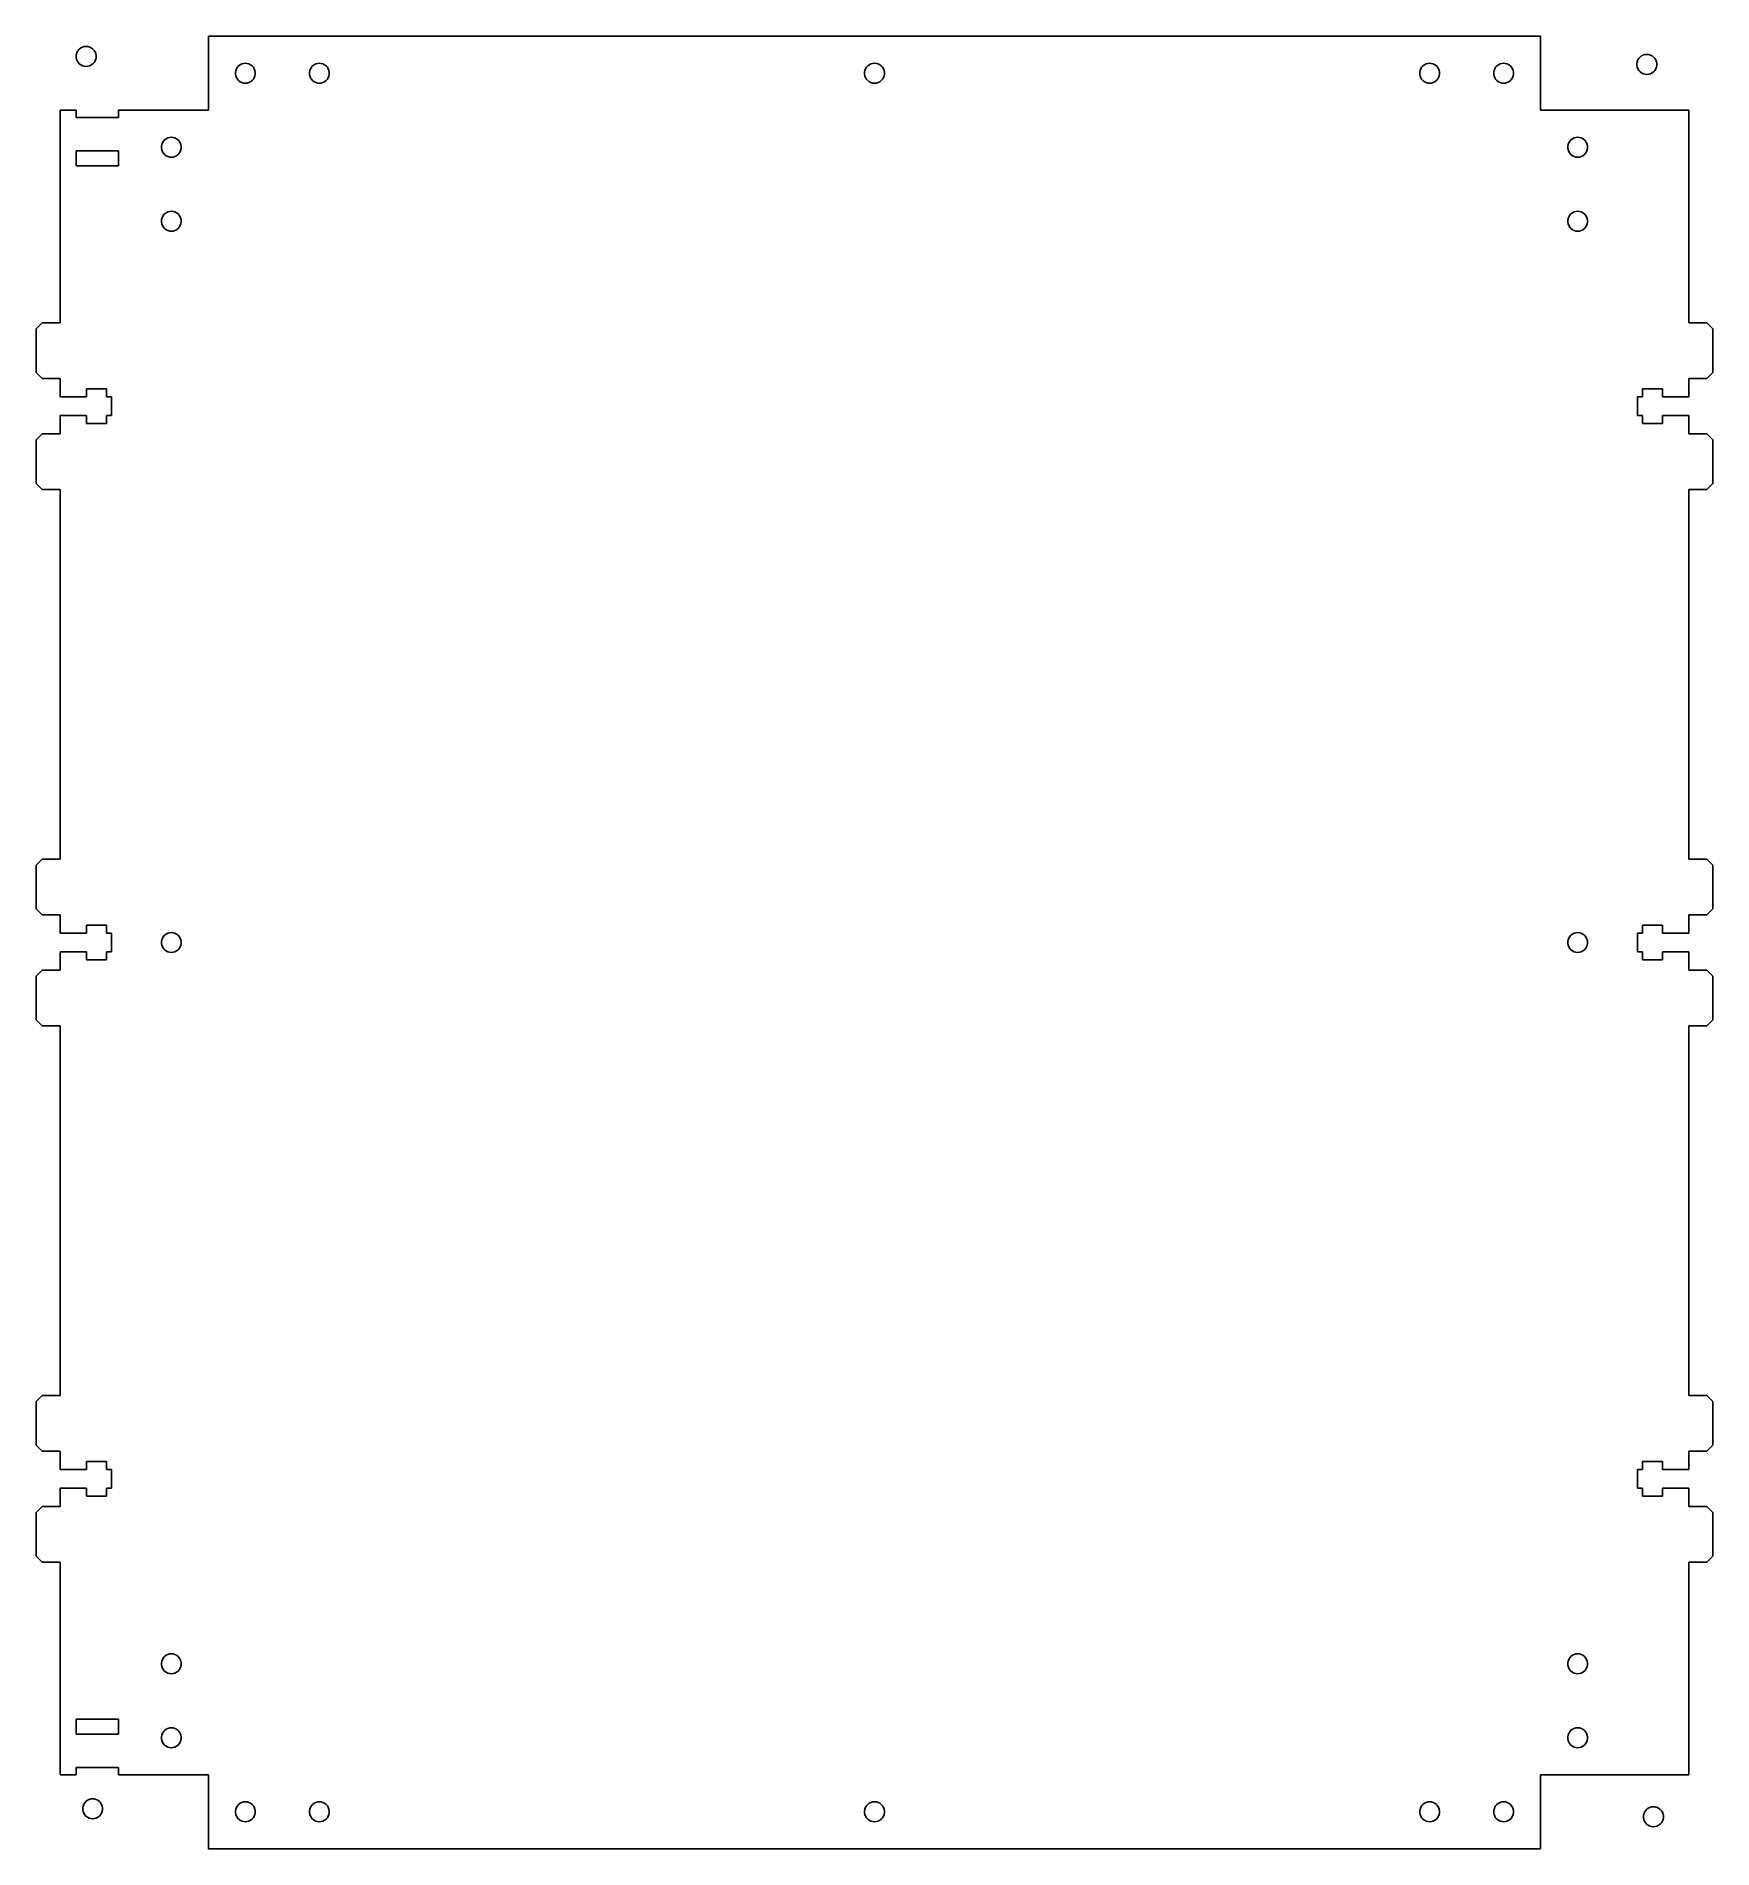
# Model space of a CAD drawing. Extents: x 274 to 726, y 55 to 545.
import ezdxf

# ---------------------------------------------------------------- set-up
doc = ezdxf.new("R2010")
doc.units = 0
doc.layers.get('0').update_dxf_attribs({"linetype": 'CONTINUOUS'})

msp = doc.modelspace()

# ---------------------------------------------------------------- linework, layer by layer
at = {"color": 5}
for p, q in [((642.5, 545), (320, 545)), ((320, 545), (320, 525)), ((680, 545), (642.5, 545)), ((680, 525), (680, 545)), ((284.25, 525), (280, 525)), ((280, 525), (280, 467.5)), ((284.25, 523), (284.25, 525)), ((320, 525), (295.75, 525)), ((295.75, 525), (295.75, 523)), ((720, 525), (680, 525)), ((720, 467.5), (720, 525)), ((295.75, 523), (284.25, 523)), ((275.125, 467.5), (273.5, 465.875)), ((273.5, 465.875), (273.5, 454.125)), ((280, 467.5), (275.125, 467.5)), ((724.875, 467.5), (720, 467.5)), ((726.5, 465.875), (724.875, 467.5)), ((726.5, 454.125), (726.5, 465.875)), ((273.5, 454.125), (275.125, 452.5)), ((275.125, 452.5), (280, 452.5)), ((280, 452.5), (280, 447.563)), ((720, 447.563), (720, 452.5)), ((720, 452.5), (724.875, 452.5)), ((724.875, 452.5), (726.5, 454.125)), ((280, 447.563), (287.062, 447.563)), ((287.062, 447.563), (287.062, 449.7)), ((287.062, 449.7), (292.438, 449.7)), ((292.438, 449.7), (292.438, 447.563)), ((292.438, 447.563), (293.812, 447.563)), ((293.812, 447.563), (293.812, 442.437)), ((706.188, 442.437), (706.188, 447.563)), ((706.188, 447.563), (707.562, 447.563)), ((707.562, 447.563), (707.562, 449.7)), ((707.562, 449.7), (712.938, 449.7)), ((712.938, 449.7), (712.938, 447.563)), ((712.938, 447.563), (720, 447.563)), ((287.062, 442.437), (280, 442.437)), ((280, 442.437), (280, 437.5)), ((287.062, 440.3), (287.062, 442.437)), ((293.812, 442.437), (292.438, 442.437)), ((292.438, 442.437), (292.438, 440.3)), ((707.562, 442.437), (706.188, 442.437)), ((707.562, 440.3), (707.562, 442.437)), ((720, 442.437), (712.938, 442.437)), ((712.938, 442.437), (712.938, 440.3)), ((720, 437.5), (720, 442.437)), ((275.125, 437.5), (273.5, 435.875)), ((280, 437.5), (275.125, 437.5)), ((292.438, 440.3), (287.062, 440.3)), ((712.938, 440.3), (707.562, 440.3)), ((724.875, 437.5), (720, 437.5)), ((726.5, 435.875), (724.875, 437.5)), ((273.5, 435.875), (273.5, 424.125)), ((726.5, 424.125), (726.5, 435.875)), ((273.5, 424.125), (275.125, 422.5)), ((275.125, 422.5), (280, 422.5)), ((280, 422.5), (280, 322.5)), ((720, 322.5), (720, 422.5)), ((720, 422.5), (724.875, 422.5)), ((724.875, 422.5), (726.5, 424.125)), ((275.125, 322.5), (273.5, 320.875)), ((273.5, 320.875), (273.5, 309.125)), ((280, 322.5), (275.125, 322.5)), ((724.875, 322.5), (720, 322.5)), ((726.5, 320.875), (724.875, 322.5)), ((726.5, 309.125), (726.5, 320.875)), ((273.5, 309.125), (275.125, 307.5)), ((724.875, 307.5), (726.5, 309.125)), ((275.125, 307.5), (280, 307.5)), ((280, 307.5), (280, 302.56299)), ((287.062, 302.56299), (287.062, 304.7)), ((287.062, 304.7), (292.438, 304.7)), ((292.438, 304.7), (292.438, 302.56299)), ((707.562, 302.56299), (707.562, 304.7)), ((707.562, 304.7), (712.938, 304.7)), ((712.938, 304.7), (712.938, 302.56299)), ((720, 302.56299), (720, 307.5)), ((720, 307.5), (724.875, 307.5)), ((280, 302.56299), (287.062, 302.56299)), ((292.438, 302.56299), (293.812, 302.56299)), ((293.812, 302.56299), (293.812, 297.43701)), ((706.188, 297.43701), (706.188, 302.56299)), ((706.188, 302.56299), (707.562, 302.56299)), ((712.938, 302.56299), (720, 302.56299)), ((287.062, 297.43701), (280, 297.43701)), ((280, 297.43701), (280, 292.5)), ((287.062, 295.3), (287.062, 297.43701)), ((292.438, 295.3), (287.062, 295.3)), ((293.812, 297.43701), (292.438, 297.43701)), ((292.438, 297.43701), (292.438, 295.3)), ((707.562, 297.43701), (706.188, 297.43701)), ((707.562, 295.3), (707.562, 297.43701)), ((712.938, 295.3), (707.562, 295.3)), ((720, 297.43701), (712.938, 297.43701)), ((712.938, 297.43701), (712.938, 295.3)), ((720, 292.5), (720, 297.43701)), ((275.125, 292.5), (273.5, 290.875)), ((273.5, 290.875), (273.5, 279.125)), ((280, 292.5), (275.125, 292.5)), ((724.875, 292.5), (720, 292.5)), ((726.5, 290.875), (724.875, 292.5)), ((726.5, 279.125), (726.5, 290.875)), ((273.5, 279.125), (275.125, 277.5)), ((275.125, 277.5), (280, 277.5)), ((280, 277.5), (280, 177.5)), ((720, 177.5), (720, 277.5)), ((720, 277.5), (724.875, 277.5)), ((724.875, 277.5), (726.5, 279.125)), ((275.125, 177.5), (273.5, 175.875)), ((280, 177.5), (275.125, 177.5)), ((724.875, 177.5), (720, 177.5)), ((726.5, 175.875), (724.875, 177.5)), ((273.5, 175.875), (273.5, 164.125)), ((726.5, 164.125), (726.5, 175.875)), ((273.5, 164.125), (275.125, 162.5)), ((275.125, 162.5), (280, 162.5)), ((280, 162.5), (280, 157.563)), ((720, 157.563), (720, 162.5)), ((720, 162.5), (724.875, 162.5)), ((724.875, 162.5), (726.5, 164.125)), ((280, 157.563), (287.062, 157.563)), ((287.062, 157.563), (287.062, 159.7)), ((287.062, 159.7), (292.438, 159.7)), ((292.438, 159.7), (292.438, 157.563)), ((292.438, 157.563), (293.812, 157.563)), ((293.812, 157.563), (293.812, 152.437)), ((706.188, 152.437), (706.188, 157.563)), ((706.188, 157.563), (707.562, 157.563)), ((707.562, 157.563), (707.562, 159.7)), ((707.562, 159.7), (712.938, 159.7)), ((712.938, 159.7), (712.938, 157.563)), ((712.938, 157.563), (720, 157.563)), ((287.062, 152.437), (280, 152.437)), ((280, 152.437), (280, 147.5)), ((287.062, 150.3), (287.062, 152.437)), ((293.812, 152.437), (292.438, 152.437)), ((292.438, 152.437), (292.438, 150.3)), ((707.562, 152.437), (706.188, 152.437)), ((707.562, 150.3), (707.562, 152.437)), ((720, 152.437), (712.938, 152.437)), ((712.938, 152.437), (712.938, 150.3)), ((720, 147.5), (720, 152.437)), ((275.125, 147.5), (273.5, 145.875)), ((280, 147.5), (275.125, 147.5)), ((292.438, 150.3), (287.062, 150.3)), ((712.938, 150.3), (707.562, 150.3)), ((724.875, 147.5), (720, 147.5)), ((726.5, 145.875), (724.875, 147.5)), ((273.5, 145.875), (273.5, 134.125)), ((726.5, 134.125), (726.5, 145.875)), ((273.5, 134.125), (275.125, 132.5)), ((275.125, 132.5), (280, 132.5)), ((280, 132.5), (280, 75)), ((720, 75), (720, 132.5)), ((720, 132.5), (724.875, 132.5)), ((724.875, 132.5), (726.5, 134.125)), ((280, 75), (284.25, 75)), ((284.25, 75), (284.25, 77)), ((284.25, 77), (295.75, 77)), ((295.75, 77), (295.75, 75)), ((295.75, 75), (320, 75)), ((320, 75), (320, 55)), ((680, 55), (680, 75)), ((680, 75), (720, 75)), ((320, 55), (357.5, 55)), ((357.5, 55), (680, 55))]:
    msp.add_line(p, q, dxfattribs=at)
at = {"color": 1}
for p, q in [((284.267758, 539.792214), (284.358758, 540.282214)), ((284.267758, 539.294214), (284.267758, 539.792214)), ((284.358758, 538.804214), (284.267758, 539.294214)), ((284.358758, 540.282214), (284.538758, 540.746214)), ((284.538758, 540.746214), (284.800758, 541.170214)), ((284.800758, 541.170214), (285.136758, 541.538214)), ((285.136758, 541.538214), (285.534758, 541.839214)), ((285.534758, 541.839214), (285.980758, 542.061214)), ((285.980758, 542.061214), (286.459758, 542.197214)), ((286.459758, 542.197214), (286.955758, 542.243214)), ((286.955758, 542.243214), (287.451758, 542.197214)), ((287.451758, 542.197214), (287.930758, 542.061214)), ((287.930758, 542.061214), (288.376758, 541.839214)), ((288.376758, 541.839214), (288.774758, 541.538214)), ((288.774758, 541.538214), (289.110758, 541.170214)), ((289.110758, 541.170214), (289.372758, 540.746214)), ((289.372758, 540.746214), (289.552758, 540.282214)), ((289.552758, 540.282214), (289.643758, 539.792214)), ((289.643758, 539.294214), (289.552758, 538.804214)), ((289.643758, 539.792214), (289.643758, 539.294214)), ((706.262412, 538.590897), (706.524412, 539.014897)), ((706.524412, 539.014897), (706.860412, 539.382897)), ((706.860412, 539.382897), (707.258412, 539.683897)), ((707.258412, 539.683897), (707.704412, 539.905897)), ((707.704412, 539.905897), (708.183412, 540.041897)), ((708.183412, 540.041897), (708.679412, 540.087897)), ((708.679412, 540.087897), (709.175412, 540.041897)), ((709.175412, 540.041897), (709.654412, 539.905897)), ((709.654412, 539.905897), (710.100412, 539.683897)), ((710.100412, 539.683897), (710.498412, 539.382897)), ((710.498412, 539.382897), (710.834412, 539.014897)), ((710.834412, 539.014897), (711.096412, 538.590897)), ((284.538758, 538.340214), (284.358758, 538.804214)), ((284.800758, 537.916214), (284.538758, 538.340214)), ((285.136758, 537.548214), (284.800758, 537.916214)), ((285.534758, 537.247214), (285.136758, 537.548214)), ((285.980758, 537.025214), (285.534758, 537.247214)), ((286.459758, 536.889214), (285.980758, 537.025214)), ((286.955758, 536.843214), (286.459758, 536.889214)), ((287.451758, 536.889214), (286.955758, 536.843214)), ((287.930758, 537.025214), (287.451758, 536.889214)), ((288.376758, 537.247214), (287.930758, 537.025214)), ((288.774758, 537.548214), (288.376758, 537.247214)), ((289.110758, 537.916214), (288.774758, 537.548214)), ((289.372758, 538.340214), (289.110758, 537.916214)), ((289.552758, 538.804214), (289.372758, 538.340214)), ((705.991412, 537.636897), (706.082412, 538.126897)), ((705.991412, 537.138897), (705.991412, 537.636897)), ((706.082412, 536.648897), (705.991412, 537.138897)), ((706.082412, 538.126897), (706.262412, 538.590897)), ((706.262412, 536.184897), (706.082412, 536.648897)), ((706.524412, 535.760897), (706.262412, 536.184897)), ((706.860412, 535.392897), (706.524412, 535.760897)), ((707.258412, 535.091897), (706.860412, 535.392897)), ((707.704412, 534.869897), (707.258412, 535.091897)), ((708.183412, 534.733897), (707.704412, 534.869897)), ((708.679412, 534.687897), (708.183412, 534.733897)), ((709.175412, 534.733897), (708.679412, 534.687897)), ((709.654412, 534.869897), (709.175412, 534.733897)), ((710.100412, 535.091897), (709.654412, 534.869897)), ((710.498412, 535.392897), (710.100412, 535.091897)), ((710.834412, 535.760897), (710.498412, 535.392897)), ((711.096412, 536.184897), (710.834412, 535.760897)), ((711.096412, 538.590897), (711.276412, 538.126897)), ((711.276412, 536.648897), (711.096412, 536.184897)), ((711.276412, 538.126897), (711.367412, 537.636897)), ((711.367412, 537.138897), (711.276412, 536.648897)), ((711.367412, 537.636897), (711.367412, 537.138897)), ((286.055464, 66.050132), (286.146464, 66.540132)), ((286.055464, 65.552132), (286.055464, 66.050132)), ((286.146464, 65.062132), (286.055464, 65.552132)), ((286.146464, 66.540132), (286.326464, 67.004132)), ((286.326464, 64.598132), (286.146464, 65.062132)), ((286.326464, 67.004132), (286.588464, 67.428132)), ((286.588464, 64.174132), (286.326464, 64.598132)), ((286.588464, 67.428132), (286.924464, 67.796132)), ((286.924464, 63.806132), (286.588464, 64.174132)), ((286.924464, 67.796132), (287.322464, 68.097132)), ((287.322464, 63.505132), (286.924464, 63.806132)), ((287.322464, 68.097132), (287.768464, 68.319132)), ((287.768464, 68.319132), (288.247464, 68.455132)), ((288.247464, 68.455132), (288.743464, 68.501132)), ((288.743464, 68.501132), (289.239464, 68.455132)), ((289.239464, 68.455132), (289.718464, 68.319132)), ((289.718464, 68.319132), (290.164464, 68.097132)), ((290.164464, 68.097132), (290.562464, 67.796132)), ((290.562464, 63.806132), (290.164464, 63.505132)), ((290.562464, 67.796132), (290.898464, 67.428132)), ((290.898464, 64.174132), (290.562464, 63.806132)), ((290.898464, 67.428132), (291.160464, 67.004132)), ((291.160464, 64.598132), (290.898464, 64.174132)), ((291.160464, 67.004132), (291.340464, 66.540132)), ((291.340464, 65.062132), (291.160464, 64.598132)), ((291.340464, 66.540132), (291.431464, 66.050132)), ((291.431464, 65.552132), (291.340464, 65.062132)), ((291.431464, 66.050132), (291.431464, 65.552132)), ((707.779118, 63.894815), (707.870118, 64.384815)), ((707.779118, 63.396815), (707.779118, 63.894815)), ((707.870118, 64.384815), (708.050118, 64.848815)), ((708.050118, 64.848815), (708.312118, 65.272815)), ((708.312118, 65.272815), (708.648118, 65.640815)), ((708.648118, 65.640815), (709.046118, 65.941815)), ((709.046118, 65.941815), (709.492118, 66.163815)), ((709.492118, 66.163815), (709.971118, 66.299815)), ((709.971118, 66.299815), (710.467118, 66.345815)), ((710.467118, 66.345815), (710.963118, 66.299815)), ((710.963118, 66.299815), (711.442118, 66.163815)), ((711.442118, 66.163815), (711.888118, 65.941815)), ((711.888118, 65.941815), (712.286118, 65.640815)), ((712.286118, 65.640815), (712.622118, 65.272815)), ((712.622118, 65.272815), (712.884118, 64.848815)), ((712.884118, 64.848815), (713.064118, 64.384815)), ((713.064118, 64.384815), (713.155118, 63.894815)), ((713.155118, 63.894815), (713.155118, 63.396815)), ((287.768464, 63.283132), (287.322464, 63.505132)), ((288.247464, 63.147132), (287.768464, 63.283132)), ((288.743464, 63.101132), (288.247464, 63.147132)), ((289.239464, 63.147132), (288.743464, 63.101132)), ((289.718464, 63.283132), (289.239464, 63.147132)), ((290.164464, 63.505132), (289.718464, 63.283132)), ((707.870118, 62.906815), (707.779118, 63.396815)), ((708.050118, 62.442815), (707.870118, 62.906815)), ((708.312118, 62.018815), (708.050118, 62.442815)), ((708.648118, 61.650815), (708.312118, 62.018815)), ((709.046118, 61.349815), (708.648118, 61.650815)), ((709.492118, 61.127815), (709.046118, 61.349815)), ((709.971118, 60.991815), (709.492118, 61.127815)), ((710.467118, 60.945815), (709.971118, 60.991815)), ((710.963118, 60.991815), (710.467118, 60.945815)), ((711.442118, 61.127815), (710.963118, 60.991815)), ((711.888118, 61.349815), (711.442118, 61.127815)), ((712.286118, 61.650815), (711.888118, 61.349815)), ((712.622118, 62.018815), (712.286118, 61.650815)), ((712.884118, 62.442815), (712.622118, 62.018815)), ((713.064118, 62.906815), (712.884118, 62.442815)), ((713.155118, 63.396815), (713.064118, 62.906815))]:
    msp.add_line(p, q, dxfattribs=at)
at = {"color": 0}
for p, q in [((327.312, 535.249), (327.403, 535.739)), ((327.312, 534.751), (327.312, 535.249)), ((327.403, 534.261), (327.312, 534.751)), ((327.403, 535.739), (327.583, 536.203)), ((327.583, 533.797), (327.403, 534.261)), ((327.583, 536.203), (327.845, 536.627)), ((327.845, 536.627), (328.181, 536.995)), ((328.181, 536.995), (328.579, 537.296)), ((328.579, 537.296), (329.025, 537.518)), ((329.025, 537.518), (329.504, 537.654)), ((329.504, 537.654), (330, 537.7)), ((330, 537.7), (330.496, 537.654)), ((330.496, 537.654), (330.975, 537.518)), ((330.975, 537.518), (331.421, 537.296)), ((331.421, 537.296), (331.819, 536.995)), ((331.819, 536.995), (332.155, 536.627)), ((332.155, 536.627), (332.417, 536.203)), ((332.417, 536.203), (332.597, 535.739)), ((332.597, 534.261), (332.417, 533.797)), ((332.597, 535.739), (332.688, 535.249)), ((332.688, 534.751), (332.597, 534.261)), ((332.688, 535.249), (332.688, 534.751)), ((347.312, 535.249), (347.403, 535.739)), ((347.312, 534.751), (347.312, 535.249)), ((347.403, 534.261), (347.312, 534.751)), ((347.403, 535.739), (347.583, 536.203)), ((347.583, 533.797), (347.403, 534.261)), ((347.583, 536.203), (347.845, 536.627)), ((347.845, 536.627), (348.181, 536.995)), ((348.181, 536.995), (348.579, 537.296)), ((348.579, 537.296), (349.025, 537.518)), ((349.025, 537.518), (349.504, 537.654)), ((349.504, 537.654), (350, 537.7)), ((350, 537.7), (350.496, 537.654)), ((350.496, 537.654), (350.975, 537.518)), ((350.975, 537.518), (351.421, 537.296)), ((351.421, 537.296), (351.819, 536.995)), ((351.819, 536.995), (352.155, 536.627)), ((352.155, 536.627), (352.417, 536.203)), ((352.417, 536.203), (352.597, 535.739)), ((352.597, 534.261), (352.417, 533.797)), ((352.597, 535.739), (352.688, 535.249)), ((352.688, 534.751), (352.597, 534.261)), ((352.688, 535.249), (352.688, 534.751)), ((497.31152, 535.249), (497.40308, 535.739)), ((497.31152, 534.751), (497.31152, 535.249)), ((497.40308, 534.261), (497.31152, 534.751)), ((497.40308, 535.739), (497.58307, 536.203)), ((497.58307, 533.797), (497.40308, 534.261)), ((497.58307, 536.203), (497.84537, 536.627)), ((497.84537, 536.627), (498.18103, 536.995)), ((498.18103, 536.995), (498.57864, 537.296)), ((498.57864, 537.296), (499.024658, 537.518)), ((499.024658, 537.518), (499.503891, 537.654)), ((499.503891, 537.654), (500, 537.7)), ((500, 537.7), (500.496109, 537.654)), ((500.496109, 537.654), (500.975342, 537.518)), ((500.975342, 537.518), (501.42136, 537.296)), ((501.42136, 537.296), (501.81897, 536.995)), ((501.81897, 536.995), (502.15463, 536.627)), ((502.15463, 536.627), (502.41693, 536.203)), ((502.41693, 536.203), (502.59692, 535.739)), ((502.59692, 534.261), (502.41693, 533.797)), ((502.59692, 535.739), (502.68848, 535.249)), ((502.68848, 534.751), (502.59692, 534.261)), ((502.68848, 535.249), (502.68848, 534.751)), ((647.312, 535.249), (647.403, 535.739)), ((647.312, 534.751), (647.312, 535.249)), ((647.403, 534.261), (647.312, 534.751)), ((647.403, 535.739), (647.583, 536.203)), ((647.583, 533.797), (647.403, 534.261)), ((647.583, 536.203), (647.845, 536.627)), ((647.845, 536.627), (648.181, 536.995)), ((648.181, 536.995), (648.579, 537.296)), ((648.579, 537.296), (649.025, 537.518)), ((649.025, 537.518), (649.504, 537.654)), ((649.504, 537.654), (650, 537.7)), ((650, 537.7), (650.496, 537.654)), ((650.496, 537.654), (650.975, 537.518)), ((650.975, 537.518), (651.421, 537.296)), ((651.421, 537.296), (651.819, 536.995)), ((651.819, 536.995), (652.155, 536.627)), ((652.155, 536.627), (652.417, 536.203)), ((652.417, 536.203), (652.597, 535.739)), ((652.597, 534.261), (652.417, 533.797)), ((652.597, 535.739), (652.688, 535.249)), ((652.688, 534.751), (652.597, 534.261)), ((652.688, 535.249), (652.688, 534.751)), ((667.312, 535.249), (667.403, 535.739)), ((667.312, 534.751), (667.312, 535.249)), ((667.403, 534.261), (667.312, 534.751)), ((667.403, 535.739), (667.583, 536.203)), ((667.583, 533.797), (667.403, 534.261)), ((667.583, 536.203), (667.845, 536.627)), ((667.845, 536.627), (668.181, 536.995)), ((668.181, 536.995), (668.579, 537.296)), ((668.579, 537.296), (669.025, 537.518)), ((669.025, 537.518), (669.504, 537.654)), ((669.504, 537.654), (670, 537.7)), ((670, 537.7), (670.496, 537.654)), ((670.496, 537.654), (670.975, 537.518)), ((670.975, 537.518), (671.421, 537.296)), ((671.421, 537.296), (671.819, 536.995)), ((671.819, 536.995), (672.155, 536.627)), ((672.155, 536.627), (672.417, 536.203)), ((672.417, 536.203), (672.597, 535.739)), ((672.597, 534.261), (672.417, 533.797)), ((672.597, 535.739), (672.688, 535.249)), ((672.688, 534.751), (672.597, 534.261)), ((672.688, 535.249), (672.688, 534.751)), ((327.845, 533.373), (327.583, 533.797)), ((328.181, 533.005), (327.845, 533.373)), ((328.579, 532.704), (328.181, 533.005)), ((329.025, 532.482), (328.579, 532.704)), ((329.504, 532.346), (329.025, 532.482)), ((330, 532.3), (329.504, 532.346)), ((330.496, 532.346), (330, 532.3)), ((330.975, 532.482), (330.496, 532.346)), ((331.421, 532.704), (330.975, 532.482)), ((331.819, 533.005), (331.421, 532.704)), ((332.155, 533.373), (331.819, 533.005)), ((332.417, 533.797), (332.155, 533.373)), ((347.845, 533.373), (347.583, 533.797)), ((348.181, 533.005), (347.845, 533.373)), ((348.579, 532.704), (348.181, 533.005)), ((349.025, 532.482), (348.579, 532.704)), ((349.504, 532.346), (349.025, 532.482)), ((350, 532.3), (349.504, 532.346)), ((350.496, 532.346), (350, 532.3)), ((350.975, 532.482), (350.496, 532.346)), ((351.421, 532.704), (350.975, 532.482)), ((351.819, 533.005), (351.421, 532.704)), ((352.155, 533.373), (351.819, 533.005)), ((352.417, 533.797), (352.155, 533.373)), ((497.84537, 533.373), (497.58307, 533.797)), ((498.18103, 533.005), (497.84537, 533.373)), ((498.57864, 532.704), (498.18103, 533.005)), ((499.024658, 532.482), (498.57864, 532.704)), ((499.503891, 532.346), (499.024658, 532.482)), ((500, 532.3), (499.503891, 532.346)), ((500.496109, 532.346), (500, 532.3)), ((500.975342, 532.482), (500.496109, 532.346)), ((501.42136, 532.704), (500.975342, 532.482)), ((501.81897, 533.005), (501.42136, 532.704)), ((502.15463, 533.373), (501.81897, 533.005)), ((502.41693, 533.797), (502.15463, 533.373)), ((647.845, 533.373), (647.583, 533.797)), ((648.181, 533.005), (647.845, 533.373)), ((648.579, 532.704), (648.181, 533.005)), ((649.025, 532.482), (648.579, 532.704)), ((649.504, 532.346), (649.025, 532.482)), ((650, 532.3), (649.504, 532.346)), ((650.496, 532.346), (650, 532.3)), ((650.975, 532.482), (650.496, 532.346)), ((651.421, 532.704), (650.975, 532.482)), ((651.819, 533.005), (651.421, 532.704)), ((652.155, 533.373), (651.819, 533.005)), ((652.417, 533.797), (652.155, 533.373)), ((667.845, 533.373), (667.583, 533.797)), ((668.181, 533.005), (667.845, 533.373)), ((668.579, 532.704), (668.181, 533.005)), ((669.025, 532.482), (668.579, 532.704)), ((669.504, 532.346), (669.025, 532.482)), ((670, 532.3), (669.504, 532.346)), ((670.496, 532.346), (670, 532.3)), ((670.975, 532.482), (670.496, 532.346)), ((671.421, 532.704), (670.975, 532.482)), ((671.819, 533.005), (671.421, 532.704)), ((672.155, 533.373), (671.819, 533.005)), ((672.417, 533.797), (672.155, 533.373)), ((307.312, 515.249), (307.403, 515.739)), ((307.312, 514.751), (307.312, 515.249)), ((307.403, 514.261), (307.312, 514.751)), ((307.403, 515.739), (307.583, 516.203)), ((307.583, 516.203), (307.845, 516.627)), ((307.845, 516.627), (308.181, 516.995)), ((308.181, 516.995), (308.579, 517.296)), ((308.579, 517.296), (309.025, 517.518)), ((309.025, 517.518), (309.504, 517.654)), ((309.504, 517.654), (310, 517.7)), ((310, 517.7), (310.496, 517.654)), ((310.496, 517.654), (310.975, 517.518)), ((310.975, 517.518), (311.421, 517.296)), ((311.421, 517.296), (311.819, 516.995)), ((311.819, 516.995), (312.155, 516.627)), ((312.155, 516.627), (312.417, 516.203)), ((312.417, 516.203), (312.597, 515.739)), ((312.597, 515.739), (312.688, 515.249)), ((312.688, 514.751), (312.597, 514.261)), ((312.688, 515.249), (312.688, 514.751)), ((687.312, 515.249), (687.403, 515.739)), ((687.312, 514.751), (687.312, 515.249)), ((687.403, 514.261), (687.312, 514.751)), ((687.403, 515.739), (687.583, 516.203)), ((687.583, 516.203), (687.845, 516.627)), ((687.845, 516.627), (688.181, 516.995)), ((688.181, 516.995), (688.579, 517.296)), ((688.579, 517.296), (689.025, 517.518)), ((689.025, 517.518), (689.504, 517.654)), ((689.504, 517.654), (690, 517.7)), ((690, 517.7), (690.496, 517.654)), ((690.496, 517.654), (690.975, 517.518)), ((690.975, 517.518), (691.421, 517.296)), ((691.421, 517.296), (691.819, 516.995)), ((691.819, 516.995), (692.155, 516.627)), ((692.155, 516.627), (692.417, 516.203)), ((692.417, 516.203), (692.597, 515.739)), ((692.597, 515.739), (692.688, 515.249)), ((692.688, 514.751), (692.597, 514.261)), ((692.688, 515.249), (692.688, 514.751)), ((284.25, 510), (284.25, 514)), ((284.25, 514), (295.75, 514)), ((295.75, 510), (284.25, 510)), ((295.75, 514), (295.75, 510)), ((307.583, 513.797), (307.403, 514.261)), ((307.845, 513.373), (307.583, 513.797)), ((308.181, 513.005), (307.845, 513.373)), ((308.579, 512.704), (308.181, 513.005)), ((309.025, 512.482), (308.579, 512.704)), ((309.504, 512.346), (309.025, 512.482)), ((310, 512.3), (309.504, 512.346)), ((310.496, 512.346), (310, 512.3)), ((310.975, 512.482), (310.496, 512.346)), ((311.421, 512.704), (310.975, 512.482)), ((311.819, 513.005), (311.421, 512.704)), ((312.155, 513.373), (311.819, 513.005)), ((312.417, 513.797), (312.155, 513.373)), ((312.597, 514.261), (312.417, 513.797)), ((687.583, 513.797), (687.403, 514.261)), ((687.845, 513.373), (687.583, 513.797)), ((688.181, 513.005), (687.845, 513.373)), ((688.579, 512.704), (688.181, 513.005)), ((689.025, 512.482), (688.579, 512.704)), ((689.504, 512.346), (689.025, 512.482)), ((690, 512.3), (689.504, 512.346)), ((690.496, 512.346), (690, 512.3)), ((690.975, 512.482), (690.496, 512.346)), ((691.421, 512.704), (690.975, 512.482)), ((691.819, 513.005), (691.421, 512.704)), ((692.155, 513.373), (691.819, 513.005)), ((692.417, 513.797), (692.155, 513.373)), ((692.597, 514.261), (692.417, 513.797)), ((307.312, 495.249), (307.403, 495.739)), ((307.312, 494.751), (307.312, 495.249)), ((307.403, 495.739), (307.583, 496.203)), ((307.583, 496.203), (307.845, 496.627)), ((307.845, 496.627), (308.181, 496.995)), ((308.181, 496.995), (308.579, 497.296)), ((308.579, 497.296), (309.025, 497.518)), ((309.025, 497.518), (309.504, 497.654)), ((309.504, 497.654), (310, 497.7)), ((310, 497.7), (310.496, 497.654)), ((310.496, 497.654), (310.975, 497.518)), ((310.975, 497.518), (311.421, 497.296)), ((311.421, 497.296), (311.819, 496.995)), ((311.819, 496.995), (312.155, 496.627)), ((312.155, 496.627), (312.417, 496.203)), ((312.417, 496.203), (312.597, 495.739)), ((312.597, 495.739), (312.688, 495.249)), ((312.688, 495.249), (312.688, 494.751)), ((687.312, 495.249), (687.403, 495.739)), ((687.312, 494.751), (687.312, 495.249)), ((687.403, 495.739), (687.583, 496.203)), ((687.583, 496.203), (687.845, 496.627)), ((687.845, 496.627), (688.181, 496.995)), ((688.181, 496.995), (688.579, 497.296)), ((688.579, 497.296), (689.025, 497.518)), ((689.025, 497.518), (689.504, 497.654)), ((689.504, 497.654), (690, 497.7)), ((690, 497.7), (690.496, 497.654)), ((690.496, 497.654), (690.975, 497.518)), ((690.975, 497.518), (691.421, 497.296)), ((691.421, 497.296), (691.819, 496.995)), ((691.819, 496.995), (692.155, 496.627)), ((692.155, 496.627), (692.417, 496.203)), ((692.417, 496.203), (692.597, 495.739)), ((692.597, 495.739), (692.688, 495.249)), ((692.688, 495.249), (692.688, 494.751)), ((307.403, 494.261), (307.312, 494.751)), ((307.583, 493.797), (307.403, 494.261)), ((307.845, 493.373), (307.583, 493.797)), ((308.181, 493.005), (307.845, 493.373)), ((308.579, 492.704), (308.181, 493.005)), ((309.025, 492.482), (308.579, 492.704)), ((309.504, 492.346), (309.025, 492.482)), ((310, 492.3), (309.504, 492.346)), ((310.496, 492.346), (310, 492.3)), ((310.975, 492.482), (310.496, 492.346)), ((311.421, 492.704), (310.975, 492.482)), ((311.819, 493.005), (311.421, 492.704)), ((312.155, 493.373), (311.819, 493.005)), ((312.417, 493.797), (312.155, 493.373)), ((312.597, 494.261), (312.417, 493.797)), ((312.688, 494.751), (312.597, 494.261)), ((687.403, 494.261), (687.312, 494.751)), ((687.583, 493.797), (687.403, 494.261)), ((687.845, 493.373), (687.583, 493.797)), ((688.181, 493.005), (687.845, 493.373)), ((688.579, 492.704), (688.181, 493.005)), ((689.025, 492.482), (688.579, 492.704)), ((689.504, 492.346), (689.025, 492.482)), ((690, 492.3), (689.504, 492.346)), ((690.496, 492.346), (690, 492.3)), ((690.975, 492.482), (690.496, 492.346)), ((691.421, 492.704), (690.975, 492.482)), ((691.819, 493.005), (691.421, 492.704)), ((692.155, 493.373), (691.819, 493.005)), ((692.417, 493.797), (692.155, 493.373)), ((692.597, 494.261), (692.417, 493.797)), ((692.688, 494.751), (692.597, 494.261)), ((307.312, 300.249115), (307.403, 300.738876)), ((307.312, 299.750885), (307.312, 300.249115)), ((307.403, 299.261124), (307.312, 299.750885)), ((307.403, 300.738876), (307.583, 301.20349)), ((307.583, 298.79651), (307.403, 299.261124)), ((307.583, 301.20349), (307.845, 301.62711)), ((307.845, 301.62711), (308.181, 301.99532)), ((308.181, 301.99532), (308.579, 302.29558)), ((308.579, 302.29558), (309.025, 302.51767)), ((309.025, 302.51767), (309.504, 302.65402)), ((309.504, 302.65402), (310, 302.7)), ((310, 302.7), (310.496, 302.65402)), ((310.496, 302.65402), (310.975, 302.51767)), ((310.975, 302.51767), (311.421, 302.29558)), ((311.421, 302.29558), (311.819, 301.99532)), ((311.819, 301.99532), (312.155, 301.62711)), ((312.155, 301.62711), (312.417, 301.20349)), ((312.417, 301.20349), (312.597, 300.738876)), ((312.597, 299.261124), (312.417, 298.79651)), ((312.597, 300.738876), (312.688, 300.249115)), ((312.688, 299.750885), (312.597, 299.261124)), ((312.688, 300.249115), (312.688, 299.750885)), ((687.312, 300.249115), (687.403, 300.738876)), ((687.312, 299.750885), (687.312, 300.249115)), ((687.403, 299.261124), (687.312, 299.750885)), ((687.403, 300.738876), (687.583, 301.20349)), ((687.583, 298.79651), (687.403, 299.261124)), ((687.583, 301.20349), (687.845, 301.62711)), ((687.845, 301.62711), (688.181, 301.99532)), ((688.181, 301.99532), (688.579, 302.29558)), ((688.579, 302.29558), (689.025, 302.51767)), ((689.025, 302.51767), (689.504, 302.65402)), ((689.504, 302.65402), (690, 302.7)), ((690, 302.7), (690.496, 302.65402)), ((690.496, 302.65402), (690.975, 302.51767)), ((690.975, 302.51767), (691.421, 302.29558)), ((691.421, 302.29558), (691.819, 301.99532)), ((691.819, 301.99532), (692.155, 301.62711)), ((692.155, 301.62711), (692.417, 301.20349)), ((692.417, 301.20349), (692.597, 300.738876)), ((692.597, 299.261124), (692.417, 298.79651)), ((692.597, 300.738876), (692.688, 300.249115)), ((692.688, 299.750885), (692.597, 299.261124)), ((692.688, 300.249115), (692.688, 299.750885)), ((307.845, 298.37289), (307.583, 298.79651)), ((308.181, 298.00468), (307.845, 298.37289)), ((308.579, 297.70442), (308.181, 298.00468)), ((309.025, 297.48233), (308.579, 297.70442)), ((309.504, 297.34598), (309.025, 297.48233)), ((310, 297.3), (309.504, 297.34598)), ((310.496, 297.34598), (310, 297.3)), ((310.975, 297.48233), (310.496, 297.34598)), ((311.421, 297.70442), (310.975, 297.48233)), ((311.819, 298.00468), (311.421, 297.70442)), ((312.155, 298.37289), (311.819, 298.00468)), ((312.417, 298.79651), (312.155, 298.37289)), ((687.845, 298.37289), (687.583, 298.79651)), ((688.181, 298.00468), (687.845, 298.37289)), ((688.579, 297.70442), (688.181, 298.00468)), ((689.025, 297.48233), (688.579, 297.70442)), ((689.504, 297.34598), (689.025, 297.48233)), ((690, 297.3), (689.504, 297.34598)), ((690.496, 297.34598), (690, 297.3)), ((690.975, 297.48233), (690.496, 297.34598)), ((691.421, 297.70442), (690.975, 297.48233)), ((691.819, 298.00468), (691.421, 297.70442)), ((692.155, 298.37289), (691.819, 298.00468)), ((692.417, 298.79651), (692.155, 298.37289)), ((307.312, 105.249), (307.403, 105.739)), ((307.312, 104.751), (307.312, 105.249)), ((307.403, 104.261), (307.312, 104.751)), ((307.403, 105.739), (307.583, 106.203)), ((307.583, 103.797), (307.403, 104.261)), ((307.583, 106.203), (307.845, 106.627)), ((307.845, 103.373), (307.583, 103.797)), ((307.845, 106.627), (308.181, 106.995)), ((308.181, 103.005), (307.845, 103.373)), ((308.181, 106.995), (308.579, 107.296)), ((308.579, 102.704), (308.181, 103.005)), ((308.579, 107.296), (309.025, 107.518)), ((309.025, 107.518), (309.504, 107.654)), ((309.504, 107.654), (310, 107.7)), ((310, 107.7), (310.496, 107.654)), ((310.496, 107.654), (310.975, 107.518)), ((310.975, 107.518), (311.421, 107.296)), ((311.421, 107.296), (311.819, 106.995)), ((311.819, 103.005), (311.421, 102.704)), ((311.819, 106.995), (312.155, 106.627)), ((312.155, 103.373), (311.819, 103.005)), ((312.155, 106.627), (312.417, 106.203)), ((312.417, 103.797), (312.155, 103.373)), ((312.417, 106.203), (312.597, 105.739)), ((312.597, 104.261), (312.417, 103.797)), ((312.597, 105.739), (312.688, 105.249)), ((312.688, 104.751), (312.597, 104.261)), ((312.688, 105.249), (312.688, 104.751)), ((687.312, 105.249), (687.403, 105.739)), ((687.312, 104.751), (687.312, 105.249)), ((687.403, 104.261), (687.312, 104.751)), ((687.403, 105.739), (687.583, 106.203)), ((687.583, 103.797), (687.403, 104.261)), ((687.583, 106.203), (687.845, 106.627)), ((687.845, 103.373), (687.583, 103.797)), ((687.845, 106.627), (688.181, 106.995)), ((688.181, 103.005), (687.845, 103.373)), ((688.181, 106.995), (688.579, 107.296)), ((688.579, 102.704), (688.181, 103.005)), ((688.579, 107.296), (689.025, 107.518)), ((689.025, 107.518), (689.504, 107.654)), ((689.504, 107.654), (690, 107.7)), ((690, 107.7), (690.496, 107.654)), ((690.496, 107.654), (690.975, 107.518)), ((690.975, 107.518), (691.421, 107.296)), ((691.421, 107.296), (691.819, 106.995)), ((691.819, 103.005), (691.421, 102.704)), ((691.819, 106.995), (692.155, 106.627)), ((692.155, 103.373), (691.819, 103.005)), ((692.155, 106.627), (692.417, 106.203)), ((692.417, 103.797), (692.155, 103.373)), ((692.417, 106.203), (692.597, 105.739)), ((692.597, 104.261), (692.417, 103.797)), ((692.597, 105.739), (692.688, 105.249)), ((692.688, 104.751), (692.597, 104.261)), ((692.688, 105.249), (692.688, 104.751)), ((309.025, 102.482), (308.579, 102.704)), ((309.504, 102.346), (309.025, 102.482)), ((310, 102.3), (309.504, 102.346)), ((310.496, 102.346), (310, 102.3)), ((310.975, 102.482), (310.496, 102.346)), ((311.421, 102.704), (310.975, 102.482)), ((689.025, 102.482), (688.579, 102.704)), ((689.504, 102.346), (689.025, 102.482)), ((690, 102.3), (689.504, 102.346)), ((690.496, 102.346), (690, 102.3)), ((690.975, 102.482), (690.496, 102.346)), ((691.421, 102.704), (690.975, 102.482)), ((284.25, 86), (284.25, 90)), ((284.25, 90), (295.75, 90)), ((295.75, 90), (295.75, 86)), ((295.75, 86), (284.25, 86)), ((307.312, 85.249), (307.403, 85.739)), ((307.312, 84.751), (307.312, 85.249)), ((307.403, 84.261), (307.312, 84.751)), ((307.403, 85.739), (307.583, 86.203)), ((307.583, 83.797), (307.403, 84.261)), ((307.583, 86.203), (307.845, 86.627)), ((307.845, 83.373), (307.583, 83.797)), ((307.845, 86.627), (308.181, 86.995)), ((308.181, 83.005), (307.845, 83.373)), ((308.181, 86.995), (308.579, 87.296)), ((308.579, 87.296), (309.025, 87.518)), ((309.025, 87.518), (309.504, 87.654)), ((309.504, 87.654), (310, 87.7)), ((310, 87.7), (310.496, 87.654)), ((310.496, 87.654), (310.975, 87.518)), ((310.975, 87.518), (311.421, 87.296)), ((311.421, 87.296), (311.819, 86.995)), ((311.819, 86.995), (312.155, 86.627)), ((312.155, 83.373), (311.819, 83.005)), ((312.155, 86.627), (312.417, 86.203)), ((312.417, 83.797), (312.155, 83.373)), ((312.417, 86.203), (312.597, 85.739)), ((312.597, 84.261), (312.417, 83.797)), ((312.597, 85.739), (312.688, 85.249)), ((312.688, 84.751), (312.597, 84.261)), ((312.688, 85.249), (312.688, 84.751)), ((687.312, 85.249), (687.403, 85.739)), ((687.312, 84.751), (687.312, 85.249)), ((687.403, 84.261), (687.312, 84.751)), ((687.403, 85.739), (687.583, 86.203)), ((687.583, 83.797), (687.403, 84.261)), ((687.583, 86.203), (687.845, 86.627)), ((687.845, 83.373), (687.583, 83.797)), ((687.845, 86.627), (688.181, 86.995)), ((688.181, 83.005), (687.845, 83.373)), ((688.181, 86.995), (688.579, 87.296)), ((688.579, 87.296), (689.025, 87.518)), ((689.025, 87.518), (689.504, 87.654)), ((689.504, 87.654), (690, 87.7)), ((690, 87.7), (690.496, 87.654)), ((690.496, 87.654), (690.975, 87.518)), ((690.975, 87.518), (691.421, 87.296)), ((691.421, 87.296), (691.819, 86.995)), ((691.819, 86.995), (692.155, 86.627)), ((692.155, 83.373), (691.819, 83.005)), ((692.155, 86.627), (692.417, 86.203)), ((692.417, 83.797), (692.155, 83.373)), ((692.417, 86.203), (692.597, 85.739)), ((692.597, 84.261), (692.417, 83.797)), ((692.597, 85.739), (692.688, 85.249)), ((692.688, 84.751), (692.597, 84.261)), ((692.688, 85.249), (692.688, 84.751)), ((308.579, 82.704), (308.181, 83.005)), ((309.025, 82.482), (308.579, 82.704)), ((309.504, 82.346), (309.025, 82.482)), ((310, 82.3), (309.504, 82.346)), ((310.496, 82.346), (310, 82.3)), ((310.975, 82.482), (310.496, 82.346)), ((311.421, 82.704), (310.975, 82.482)), ((311.819, 83.005), (311.421, 82.704)), ((688.579, 82.704), (688.181, 83.005)), ((689.025, 82.482), (688.579, 82.704)), ((689.504, 82.346), (689.025, 82.482)), ((690, 82.3), (689.504, 82.346)), ((690.496, 82.346), (690, 82.3)), ((690.975, 82.482), (690.496, 82.346)), ((691.421, 82.704), (690.975, 82.482)), ((691.819, 83.005), (691.421, 82.704)), ((327.312, 65.249), (327.403, 65.739)), ((327.312, 64.751), (327.312, 65.249)), ((327.403, 64.261), (327.312, 64.751)), ((327.403, 65.739), (327.583, 66.203)), ((327.583, 63.797), (327.403, 64.261)), ((327.583, 66.203), (327.845, 66.627)), ((327.845, 63.373), (327.583, 63.797)), ((327.845, 66.627), (328.181, 66.995)), ((328.181, 66.995), (328.579, 67.296)), ((328.579, 67.296), (329.025, 67.518)), ((329.025, 67.518), (329.504, 67.654)), ((329.504, 67.654), (330, 67.7)), ((330, 67.7), (330.496, 67.654)), ((330.496, 67.654), (330.975, 67.518)), ((330.975, 67.518), (331.421, 67.296)), ((331.421, 67.296), (331.819, 66.995)), ((331.819, 66.995), (332.155, 66.627)), ((332.155, 66.627), (332.417, 66.203)), ((332.417, 63.797), (332.155, 63.373)), ((332.417, 66.203), (332.597, 65.739)), ((332.597, 64.261), (332.417, 63.797)), ((332.597, 65.739), (332.688, 65.249)), ((332.688, 64.751), (332.597, 64.261)), ((332.688, 65.249), (332.688, 64.751)), ((347.312, 65.249), (347.403, 65.739)), ((347.312, 64.751), (347.312, 65.249)), ((347.403, 64.261), (347.312, 64.751)), ((347.403, 65.739), (347.583, 66.203)), ((347.583, 63.797), (347.403, 64.261)), ((347.583, 66.203), (347.845, 66.627)), ((347.845, 63.373), (347.583, 63.797)), ((347.845, 66.627), (348.181, 66.995)), ((348.181, 66.995), (348.579, 67.296)), ((348.579, 67.296), (349.025, 67.518)), ((349.025, 67.518), (349.504, 67.654)), ((349.504, 67.654), (350, 67.7)), ((350, 67.7), (350.496, 67.654)), ((350.496, 67.654), (350.975, 67.518)), ((350.975, 67.518), (351.421, 67.296)), ((351.421, 67.296), (351.819, 66.995)), ((351.819, 66.995), (352.155, 66.627)), ((352.155, 66.627), (352.417, 66.203)), ((352.417, 63.797), (352.155, 63.373)), ((352.417, 66.203), (352.597, 65.739)), ((352.597, 64.261), (352.417, 63.797)), ((352.597, 65.739), (352.688, 65.249)), ((352.688, 64.751), (352.597, 64.261)), ((352.688, 65.249), (352.688, 64.751)), ((497.31152, 65.249), (497.40308, 65.739)), ((497.31152, 64.751), (497.31152, 65.249)), ((497.40308, 64.261), (497.31152, 64.751)), ((497.40308, 65.739), (497.58307, 66.203)), ((497.58307, 63.797), (497.40308, 64.261)), ((497.58307, 66.203), (497.84537, 66.627)), ((497.84537, 63.373), (497.58307, 63.797)), ((497.84537, 66.627), (498.18103, 66.995)), ((498.18103, 66.995), (498.57864, 67.296)), ((498.57864, 67.296), (499.024658, 67.518)), ((499.024658, 67.518), (499.503891, 67.654)), ((499.503891, 67.654), (500, 67.7)), ((500, 67.7), (500.496109, 67.654)), ((500.496109, 67.654), (500.975342, 67.518)), ((500.975342, 67.518), (501.42136, 67.296)), ((501.42136, 67.296), (501.81897, 66.995)), ((501.81897, 66.995), (502.15463, 66.627)), ((502.15463, 66.627), (502.41693, 66.203)), ((502.41693, 63.797), (502.15463, 63.373)), ((502.41693, 66.203), (502.59692, 65.739)), ((502.59692, 64.261), (502.41693, 63.797)), ((502.59692, 65.739), (502.68848, 65.249)), ((502.68848, 64.751), (502.59692, 64.261)), ((502.68848, 65.249), (502.68848, 64.751)), ((647.312, 65.249), (647.403, 65.739)), ((647.312, 64.751), (647.312, 65.249)), ((647.403, 64.261), (647.312, 64.751)), ((647.403, 65.739), (647.583, 66.203)), ((647.583, 63.797), (647.403, 64.261)), ((647.583, 66.203), (647.845, 66.627)), ((647.845, 63.373), (647.583, 63.797)), ((647.845, 66.627), (648.181, 66.995)), ((648.181, 66.995), (648.579, 67.296)), ((648.579, 67.296), (649.025, 67.518)), ((649.025, 67.518), (649.504, 67.654)), ((649.504, 67.654), (650, 67.7)), ((650, 67.7), (650.496, 67.654)), ((650.496, 67.654), (650.975, 67.518)), ((650.975, 67.518), (651.421, 67.296)), ((651.421, 67.296), (651.819, 66.995)), ((651.819, 66.995), (652.155, 66.627)), ((652.155, 66.627), (652.417, 66.203)), ((652.417, 63.797), (652.155, 63.373)), ((652.417, 66.203), (652.597, 65.739)), ((652.597, 64.261), (652.417, 63.797)), ((652.597, 65.739), (652.688, 65.249)), ((652.688, 64.751), (652.597, 64.261)), ((652.688, 65.249), (652.688, 64.751)), ((667.312, 65.249), (667.403, 65.739)), ((667.312, 64.751), (667.312, 65.249)), ((667.403, 64.261), (667.312, 64.751)), ((667.403, 65.739), (667.583, 66.203)), ((667.583, 63.797), (667.403, 64.261)), ((667.583, 66.203), (667.845, 66.627)), ((667.845, 63.373), (667.583, 63.797)), ((667.845, 66.627), (668.181, 66.995)), ((668.181, 66.995), (668.579, 67.296)), ((668.579, 67.296), (669.025, 67.518)), ((669.025, 67.518), (669.504, 67.654)), ((669.504, 67.654), (670, 67.7)), ((670, 67.7), (670.496, 67.654)), ((670.496, 67.654), (670.975, 67.518)), ((670.975, 67.518), (671.421, 67.296)), ((671.421, 67.296), (671.819, 66.995)), ((671.819, 66.995), (672.155, 66.627)), ((672.155, 66.627), (672.417, 66.203)), ((672.417, 63.797), (672.155, 63.373)), ((672.417, 66.203), (672.597, 65.739)), ((672.597, 64.261), (672.417, 63.797)), ((672.597, 65.739), (672.688, 65.249)), ((672.688, 64.751), (672.597, 64.261)), ((672.688, 65.249), (672.688, 64.751)), ((328.181, 63.005), (327.845, 63.373)), ((328.579, 62.704), (328.181, 63.005)), ((329.025, 62.482), (328.579, 62.704)), ((329.504, 62.346), (329.025, 62.482)), ((330, 62.3), (329.504, 62.346)), ((330.496, 62.346), (330, 62.3)), ((330.975, 62.482), (330.496, 62.346)), ((331.421, 62.704), (330.975, 62.482)), ((331.819, 63.005), (331.421, 62.704)), ((332.155, 63.373), (331.819, 63.005)), ((348.181, 63.005), (347.845, 63.373)), ((348.579, 62.704), (348.181, 63.005)), ((349.025, 62.482), (348.579, 62.704)), ((349.504, 62.346), (349.025, 62.482)), ((350, 62.3), (349.504, 62.346)), ((350.496, 62.346), (350, 62.3)), ((350.975, 62.482), (350.496, 62.346)), ((351.421, 62.704), (350.975, 62.482)), ((351.819, 63.005), (351.421, 62.704)), ((352.155, 63.373), (351.819, 63.005)), ((498.18103, 63.005), (497.84537, 63.373)), ((498.57864, 62.704), (498.18103, 63.005)), ((499.024658, 62.482), (498.57864, 62.704)), ((499.503891, 62.346), (499.024658, 62.482)), ((500, 62.3), (499.503891, 62.346)), ((500.496109, 62.346), (500, 62.3)), ((500.975342, 62.482), (500.496109, 62.346)), ((501.42136, 62.704), (500.975342, 62.482)), ((501.81897, 63.005), (501.42136, 62.704)), ((502.15463, 63.373), (501.81897, 63.005)), ((648.181, 63.005), (647.845, 63.373)), ((648.579, 62.704), (648.181, 63.005)), ((649.025, 62.482), (648.579, 62.704)), ((649.504, 62.346), (649.025, 62.482)), ((650, 62.3), (649.504, 62.346)), ((650.496, 62.346), (650, 62.3)), ((650.975, 62.482), (650.496, 62.346)), ((651.421, 62.704), (650.975, 62.482)), ((651.819, 63.005), (651.421, 62.704)), ((652.155, 63.373), (651.819, 63.005)), ((668.181, 63.005), (667.845, 63.373)), ((668.579, 62.704), (668.181, 63.005)), ((669.025, 62.482), (668.579, 62.704)), ((669.504, 62.346), (669.025, 62.482)), ((670, 62.3), (669.504, 62.346)), ((670.496, 62.346), (670, 62.3)), ((670.975, 62.482), (670.496, 62.346)), ((671.421, 62.704), (670.975, 62.482)), ((671.819, 63.005), (671.421, 62.704)), ((672.155, 63.373), (671.819, 63.005))]:
    msp.add_line(p, q, dxfattribs=at)

doc.saveas('drawing.dxf')
